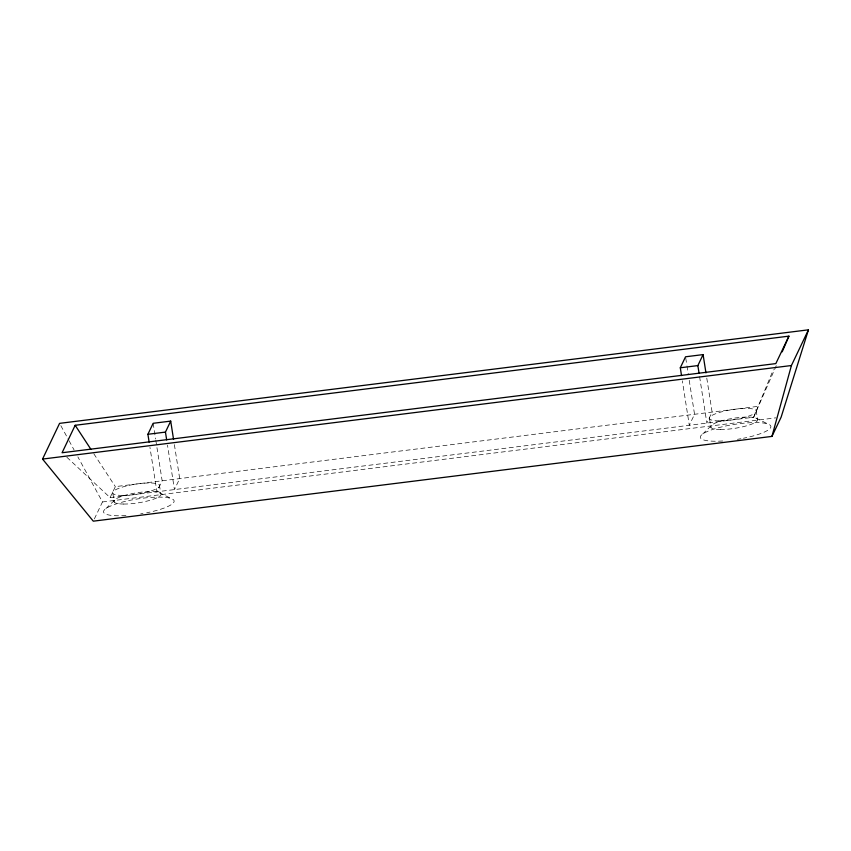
<?xml version="1.0" encoding="UTF-8"?>
<svg xmlns="http://www.w3.org/2000/svg" width="851" height="851" viewBox="0 0 851 851"><rect width="100%" height="100%" fill="white"/><g stroke="black" fill="none" stroke-linecap="round" stroke-linejoin="round"><path stroke-width="0.64" stroke-dasharray="4.25 3.19" d="M66.867 457.242L110.098 497.622L753.656 417.235L773.314 369.696M753.656 417.235L776.506 365.143M94.365 518.919L102.46 501.952L77.867 456.881M110.098 497.622L115.342 486.634L758.901 406.246M105.939 508.547L115.545 499.229M702.692 434.01L712.298 424.692M102.46 501.952L775.846 417.841M755.805 418.011L767.942 423.989M159.052 492.548L171.189 498.537M93.823 453.774L115.342 486.634M60.846 425.67L68.41 439.541M69.037 440.701L74.09 449.945M756.167 410.416L757.507 419.043M706.777 378.121L712.096 412.097L706.851 423.075L699.288 374.738M709.596 418.905L710.947 427.532M685.746 358.101L686.768 364.632M686.98 365.941L688.204 373.78M689.225 380.312L694.544 414.288L689.299 425.277L682.353 380.854M174.381 444.626L179.699 478.592L174.455 489.58L167.498 445.158M153.148 423.298L155.605 438.978M155.807 440.286L162.147 480.783L156.903 491.772L149.946 447.349M159.414 484.953L160.754 493.58M112.843 493.452L114.194 502.069M722.701 440.999A35.731 7.616 -8.9 0 1 708.511 431.01A35.731 7.616 -8.9 0 1 765.709 423.394A35.731 7.616 -8.9 0 1 743.455 438.244M740.87 438.733A35.731 7.616 -8.9 0 1 737.423 439.329M125.948 515.546A35.731 7.616 -8.9 0 1 111.758 505.547A35.731 7.616 -8.9 0 1 168.955 497.931A35.731 7.616 -8.9 0 1 146.702 512.781M142.979 513.472A35.731 7.616 -8.9 0 1 140.67 513.866M718.904 420.883A23.817 5.074 -8.9 0 0 756.284 411.735A23.817 5.074 -8.9 0 0 723.446 411.363A23.817 5.074 -8.9 0 0 718.904 420.883M122.15 495.42A23.817 5.074 -8.9 0 0 159.531 486.283A23.817 5.074 -8.9 0 0 126.693 485.91A23.817 5.074 -8.9 0 0 122.15 495.42M123.501 504.047A23.817 5.074 -8.9 0 0 160.882 494.899A23.817 5.074 -8.9 0 0 128.044 494.527A23.817 5.074 -8.9 0 0 123.501 504.047M720.254 429.5A23.817 5.074 -8.9 0 0 757.635 420.362A23.817 5.074 -8.9 0 0 724.797 419.99A23.817 5.074 -8.9 0 0 720.254 429.5"/><path stroke-width="1.28" d="M771.942 436.403L791.419 365.526L808.45 329.826L59.581 423.362L42.55 459.072L93.291 521.174L771.942 436.403L781.122 417.181L808.45 329.826M782.197 351.846L788.93 336.134L75.165 425.287L62.07 452.753L775.835 363.6L788.93 336.134M149.138 442.126L147.904 434.287L153.148 423.298L170.7 421.107L173.561 439.403M166.679 439.935L165.456 432.095L170.7 421.107M681.534 375.621L680.3 367.781L685.544 356.792L703.096 354.601L705.958 372.898M699.086 373.429L697.852 365.59L703.096 354.601M147.904 434.287L165.456 432.095M680.3 367.781L697.852 365.59M42.55 459.072L791.419 365.526M75.165 425.287L90.951 449.392"/></g></svg>
